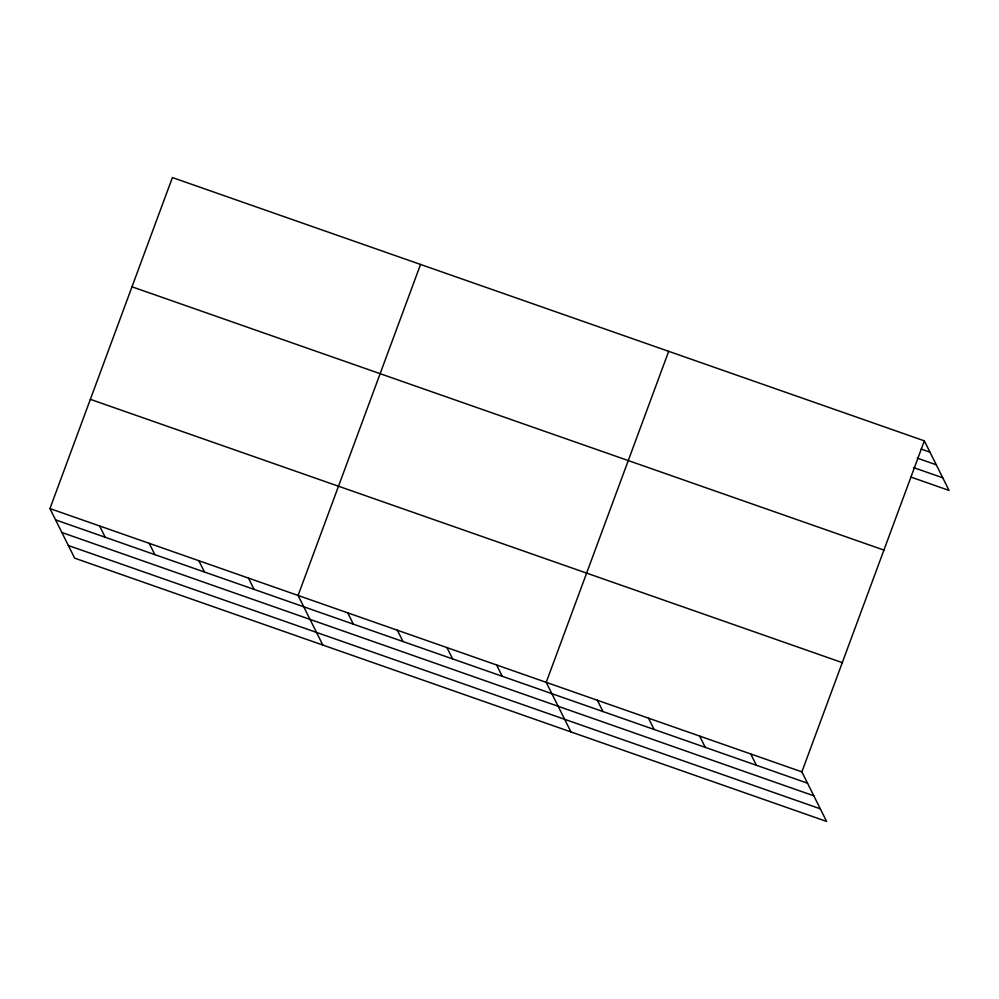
<?xml version="1.0" encoding="UTF-8"?>
<svg xmlns="http://www.w3.org/2000/svg" width="999" height="999" viewBox="0 0 999 999"><rect width="100%" height="100%" fill="white"/><g stroke="black" fill="none" stroke-linecap="round" stroke-linejoin="round"><path stroke-width="1.5" d="M49.95 508.578L801.872 771.865L826.598 821.44L74.663 558.154L49.95 508.578L172.402 177.56L924.337 440.846L949.05 490.422L911.063 477.122M420.542 264.448L298.089 595.454L322.802 645.029M668.681 351.336L546.216 682.342L570.941 731.917M801.872 771.865L924.337 440.846M921.203 449.1L929.969 452.16M917.282 458.141L936.263 464.797M913.536 467.569L942.756 477.797M131.993 286.8L883.928 550.087M90.36 399.338L842.282 662.624M55.594 519.892L807.517 783.179M61.888 532.517L813.81 795.803M68.369 545.529L820.304 808.815M750.749 753.958L756.38 765.271M699.612 736.051L705.257 747.364M648.488 718.156L654.12 729.47M597.352 700.249L602.996 711.563M496.59 664.972L502.235 676.286M446.965 647.589L452.609 658.903M397.34 630.219L402.984 641.533M347.714 612.837L353.359 624.15M248.464 578.084L254.096 589.398M198.826 560.701L204.47 572.015M149.201 543.331L154.845 554.645M99.575 525.949L105.22 537.262"/></g></svg>
